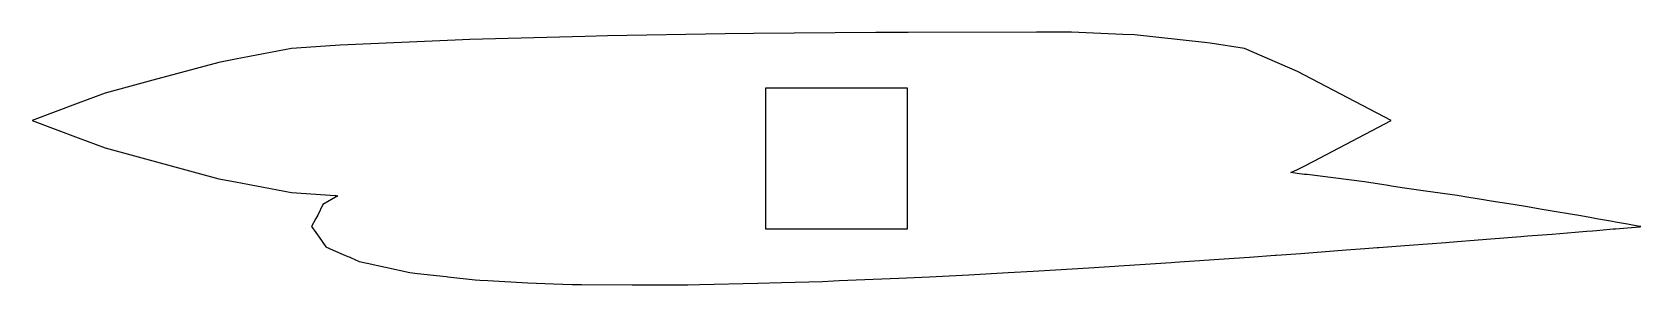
# Model space of a CAD drawing. Extents: x -2.27 to 2.27, y -0.36 to 0.36.
import ezdxf

# ---------------------------------------------------------------- set-up
doc = ezdxf.new("R2010")
doc.units = 0

msp = doc.modelspace()

# ---------------------------------------------------------------- linework, layer by layer
for p, q in [((-1.4159, 0.3194), (-1.5394, 0.3112)), ((-1.4022, 0.3203), (-1.4159, 0.3194)), ((-1.0774, 0.3347), (-1.4022, 0.3203)), ((-1.0363, 0.3365), (-1.0774, 0.3347)), ((-0.7103, 0.3455), (-1.0363, 0.3365)), ((-0.6472, 0.3472), (-0.7103, 0.3455)), ((-0.3142, 0.3523), (-0.6472, 0.3472)), ((-0.2344, 0.3536), (-0.3142, 0.3523)), ((0.111, 0.356), (-0.2344, 0.3536)), ((0.2024, 0.3566), (0.111, 0.356)), ((0.5647, 0.3572), (0.2024, 0.3566)), ((0.6637, 0.3574), (0.5647, 0.3572)), ((0.8087, 0.3508), (0.6637, 0.3574)), ((0.8415, 0.3493), (0.8087, 0.3508)), ((1.0396, 0.3277), (0.8415, 0.3493)), ((1.0561, 0.3259), (1.0396, 0.3277)), ((1.153, 0.3112), (1.0561, 0.3259)), ((-1.6976, 0.281), (-1.7454, 0.2719)), ((-1.5394, 0.3112), (-1.6976, 0.281)), ((1.3027, 0.2459), (1.153, 0.3112)), ((-1.7454, 0.2719), (-1.931, 0.2215)), ((1.5667, 0.1074), (1.3027, 0.2459)), ((-2.0663, 0.1846), (-2.1424, 0.1561)), ((-1.931, 0.2215), (-2.0663, 0.1846)), ((-0.2, -0.2), (-0.2, 0.2)), ((-0.2, 0.2), (0.2, 0.2)), ((0.2, 0.2), (0.2, -0.2)), ((-2.1424, 0.1561), (-2.2723, 0.1074)), ((-2.2723, 0.1074), (-2.1424, 0.0586)), ((1.3467, -0.0081), (1.5667, 0.1074)), ((-2.1424, 0.0586), (-2.0663, 0.0301)), ((-2.0663, 0.0301), (-1.931, -0.0068)), ((-1.931, -0.0068), (-1.7454, -0.0572)), ((1.2835, -0.0396), (1.3027, -0.0312)), ((1.3011, -0.042), (1.2835, -0.0396)), ((1.3222, -0.0448), (1.3011, -0.042)), ((1.3027, -0.0312), (1.3228, -0.0206)), ((1.3294, -0.0457), (1.3222, -0.0448)), ((1.3228, -0.0206), (1.3467, -0.0081)), ((-1.7454, -0.0572), (-1.6976, -0.0663)), ((-1.6976, -0.0663), (-1.5394, -0.0965)), ((1.366, -0.0503), (1.3294, -0.0457)), ((1.4921, -0.0662), (1.366, -0.0503)), ((1.5585, -0.0764), (1.4921, -0.0662)), ((1.5675, -0.0778), (1.5585, -0.0764)), ((1.5985, -0.0826), (1.5675, -0.0778)), ((1.6177, -0.0855), (1.5985, -0.0826)), ((1.6641, -0.0921), (1.6177, -0.0855)), ((-1.5394, -0.0965), (-1.4159, -0.1047)), ((-1.451, -0.1302), (-1.4657, -0.1606)), ((-1.4084, -0.1052), (-1.451, -0.1302)), ((-1.4159, -0.1047), (-1.4131, -0.1048)), ((-1.4131, -0.1048), (-1.4084, -0.1052)), ((1.7537, -0.1048), (1.6641, -0.0921)), ((1.7862, -0.1102), (1.7537, -0.1048)), ((1.8221, -0.1162), (1.7862, -0.1102)), ((1.8491, -0.1207), (1.8221, -0.1162)), ((1.912, -0.1304), (1.8491, -0.1207)), ((1.9524, -0.1366), (1.912, -0.1304)), ((-1.4705, -0.1697), (-1.4828, -0.1926)), ((-1.4657, -0.1606), (-1.4705, -0.1697)), ((1.9883, -0.143), (1.9524, -0.1366)), ((2.0221, -0.149), (1.9883, -0.143)), ((2.0794, -0.1583), (2.0221, -0.149)), ((2.0976, -0.1613), (2.0794, -0.1583)), ((2.1238, -0.1662), (2.0976, -0.1613)), ((2.1471, -0.1705), (2.1238, -0.1662)), ((2.1924, -0.1782), (2.1471, -0.1705)), ((2.2007, -0.1796), (2.1924, -0.1782)), ((2.2062, -0.1806), (2.2007, -0.1796)), ((2.2351, -0.1861), (2.2062, -0.1806)), ((-1.4828, -0.1926), (-1.4712, -0.209)), ((-1.4712, -0.209), (-1.4619, -0.2222)), ((-1.4619, -0.2222), (-1.4427, -0.2496)), ((0.2, -0.2), (-0.2, -0.2)), ((1.8486, -0.2274), (1.933, -0.2205)), ((1.933, -0.2205), (1.9519, -0.219)), ((1.9519, -0.219), (2.0216, -0.2136)), ((2.0216, -0.2136), (2.0864, -0.2081)), ((2.0864, -0.2081), (2.0972, -0.2072)), ((2.0972, -0.2072), (2.1194, -0.2054)), ((2.1194, -0.2054), (2.1362, -0.2041)), ((2.1362, -0.2041), (2.1468, -0.2033)), ((2.1468, -0.2033), (2.1942, -0.1992)), ((2.1942, -0.1992), (2.2005, -0.1987)), ((2.2005, -0.1987), (2.235, -0.1959)), ((2.235, -0.1959), (2.2687, -0.193)), ((2.2686, -0.192), (2.2351, -0.1861)), ((2.2723, -0.1926), (2.2686, -0.192)), ((2.2687, -0.193), (2.2723, -0.1926)), ((-1.4427, -0.2496), (-1.4217, -0.2588)), ((-1.4217, -0.2588), (-1.3935, -0.2712)), ((-1.3935, -0.2712), (-1.3809, -0.2767)), ((1.2419, -0.2733), (1.3114, -0.2683)), ((1.3114, -0.2683), (1.3231, -0.2675)), ((1.3231, -0.2675), (1.4402, -0.2587)), ((1.4402, -0.2587), (1.4923, -0.2547)), ((1.4923, -0.2547), (1.5276, -0.2521)), ((1.5276, -0.2521), (1.532, -0.2518)), ((1.532, -0.2518), (1.6175, -0.2454)), ((1.6175, -0.2454), (1.721, -0.2372)), ((1.721, -0.2372), (1.7532, -0.2347)), ((1.7532, -0.2347), (1.8017, -0.231)), ((1.8017, -0.231), (1.8126, -0.2302)), ((1.8126, -0.2302), (1.8486, -0.2274)), ((-1.3809, -0.2767), (-1.3771, -0.2784)), ((-1.3771, -0.2784), (-1.3728, -0.2803)), ((-1.3728, -0.2803), (-1.3482, -0.2912)), ((-1.3482, -0.2912), (-1.3257, -0.2961)), ((-1.3257, -0.2961), (-1.2741, -0.3075)), ((-1.2741, -0.3075), (-1.2058, -0.3222)), ((0.5554, -0.3186), (0.5719, -0.3176)), ((0.5719, -0.3176), (0.7124, -0.3092)), ((0.7124, -0.3092), (0.7866, -0.3048)), ((0.7866, -0.3048), (0.7979, -0.304)), ((0.7979, -0.304), (0.8134, -0.303)), ((0.8134, -0.303), (0.9456, -0.2941)), ((0.9456, -0.2941), (0.9555, -0.2934)), ((0.9555, -0.2934), (0.9692, -0.2925)), ((0.9692, -0.2925), (1.0955, -0.2837)), ((1.0955, -0.2837), (1.167, -0.2787)), ((1.167, -0.2787), (1.2391, -0.2735)), ((1.2391, -0.2735), (1.2419, -0.2733)), ((-1.2058, -0.3222), (-1.1837, -0.3248)), ((-1.1837, -0.3248), (-1.1029, -0.3341)), ((-1.1029, -0.3341), (-1.0978, -0.3347)), ((-1.0978, -0.3347), (-1.0208, -0.343)), ((-1.0208, -0.343), (-1.0078, -0.3444)), ((-1.0078, -0.3444), (-0.9851, -0.3455)), ((-0.9851, -0.3455), (-0.8719, -0.3512)), ((-0.8719, -0.3512), (-0.7993, -0.3542)), ((-0.7993, -0.3542), (-0.7465, -0.3565)), ((-0.7465, -0.3565), (-0.7207, -0.3566)), ((-0.7207, -0.3566), (-0.5768, -0.3574)), ((-0.5768, -0.3574), (-0.5476, -0.3573)), ((-0.5476, -0.3573), (-0.4367, -0.3573)), ((-0.4367, -0.3573), (-0.4203, -0.3573)), ((-0.4203, -0.3573), (-0.3868, -0.3565)), ((-0.3868, -0.3565), (-0.2221, -0.3525)), ((-0.2221, -0.3525), (-0.1552, -0.3507)), ((-0.1552, -0.3507), (-0.0392, -0.3476)), ((-0.0392, -0.3476), (-0.0087, -0.3462)), ((-0.0087, -0.3462), (0.0077, -0.3455)), ((0.0077, -0.3455), (0.1757, -0.3382)), ((0.1757, -0.3382), (0.2629, -0.3343)), ((0.2629, -0.3343), (0.3739, -0.3294)), ((0.3739, -0.3294), (0.485, -0.3228)), ((0.485, -0.3228), (0.5554, -0.3186))]:
    msp.add_line(p, q)

doc.saveas('drawing.dxf')
